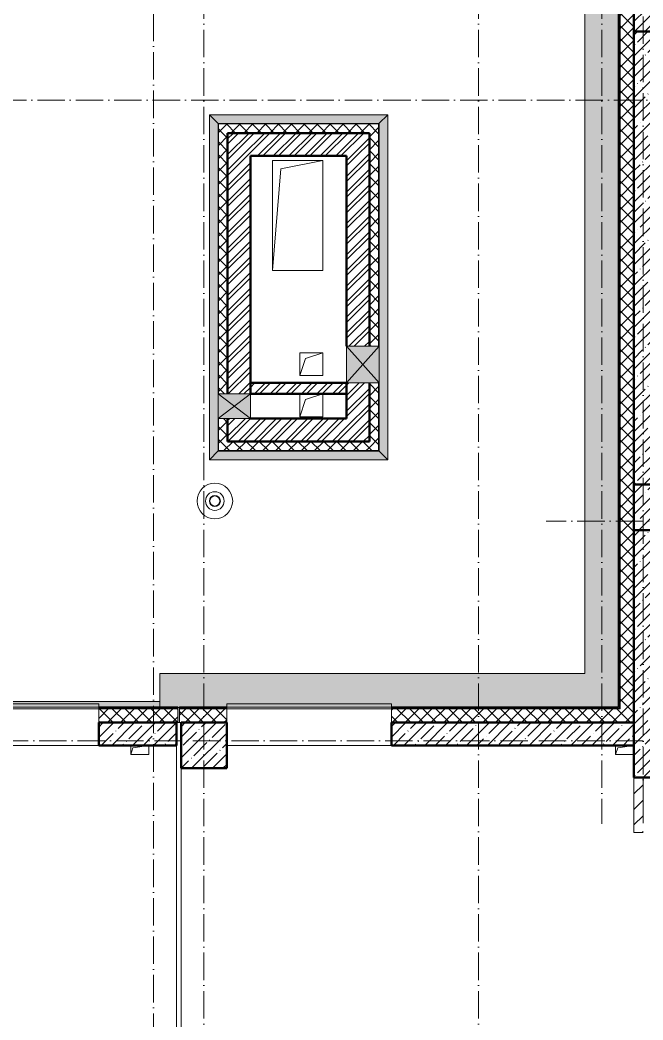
# Model space of a CAD drawing. Header units: millimetres. Extents: x -12989 to 629078, y -109036 to 555275.
# Drawn here: x 560058 to 566868, y 155315 to 166240 of the extents above; entities that cross this region are included whole.
import ezdxf

# ---------------------------------------------------------------- set-up
doc = ezdxf.new("R2010")
doc.units = ezdxf.units.MM
doc.linetypes.add('50_200_ШТРИХ_1Т_ш5_п1_п1_', pattern=[700, 500, -100, 0, -100])
for name, color, linetype, lineweight in [('A-DETL-GENF-OTLN', 7, 'Continuous', 9), ('A-FLOR-____-OTLN', 7, 'Continuous', 9), ('A-GENM-____-OTLN', 7, 'Continuous', 9), ('A-GLAZ-____-OTLN', 7, 'Continuous', 9), ('A-WALL-____-MCUT-1', 7, 'Continuous', 9), ('A-WALL-____-MCUT-2', 7, 'Continuous', 50), ('A-WALL-____-OTLN', 7, 'Continuous', 9), ('A-WALL-____-PATT-1', 7, 'Continuous', 9), ('A-WALL-FNSH-MCUT-1', 7, 'Continuous', 9), ('S-COLS-____-MCUT', 7, 'Continuous', 50), ('S-COLS-____-OTLN', 7, 'Continuous', 9), ('S-GRID-____-OTLN-1', 7, '50_200_ШТРИХ_1Т_ш5_п1_п1_', 9)]:
    doc.layers.add(name, color=color, linetype=linetype, lineweight=lineweight)
doc.layers.add('A-GLAZ-____-OTLN-1', color=7, linetype='Continuous', lineweight=9, true_color=0xc0c0c0)
pattern_1 = [(45, (516567.8, 90784.41), (-70.71068, 70.71068), []), (135, (516567.8, 90784.41), (-70.71068, -70.71068), [])]
pattern_2 = [(45, (516567.8, 90784.41), (-114.04925, 114.04925), []), (45, (516681.85, 90784.41), (-114.04925, 114.04925), [201.612, -40.322, 3.353, -36.97])]
pattern_3 = [(45, (516567.8, 90784.41), (-85.53659, 85.53659), []), (45, (516624.82, 90784.41), (-85.53659, 85.53659), [])]

# ---------------------------------------------------------------- blocks, each defined once
blk = doc.blocks.new('BSC_Колонна _Прямоугольная - 500х800-V75-АР1_План отверстий 2 этажа в осях 1-64_Ю-ЯЯ')
at = {"layer": 'S-COLS-____-OTLN'}
h = blk.add_hatch(dxfattribs=at)
h.set_pattern_fill('FP_87', color=256, style=0, pattern_type=2)
h.set_pattern_definition([(315, (-75581.04, 50600), (114.04925, 114.04925), []), (315, (-75581.04, 50485.95), (114.04925, 114.04925), [201.613, -40.323, 3.353, -36.97])])
h.paths.add_polyline_path([(-250, -400), (250, -400), (250, 400), (-250, 400)], flags=0)
at = {"layer": 'S-COLS-____-MCUT'}
for p, q in [((250, 400), (-250, 400)), ((-250, 400), (-250, -400)), ((250, -400), (250, 400)), ((-250, -400), (250, -400))]:
    blk.add_line(p, q, dxfattribs=at)
blk = doc.blocks.new('BSC_Колонна _Прямоугольная - 500х800-V76-АР1_План отверстий 2 этажа в осях 1-64_Ю-ЯЯ')
at = {"layer": 'S-COLS-____-OTLN'}
h = blk.add_hatch(dxfattribs=at)
h.set_pattern_fill('FP_88', color=256, style=0, pattern_type=2)
h.set_pattern_definition([(315, (-70131.04, 50600), (114.04925, 114.04925), []), (315, (-70131.04, 50485.95), (114.04925, 114.04925), [201.613, -40.323, 3.353, -36.97])])
h.paths.add_polyline_path([(-250, -400), (250, -400), (250, 400), (-250, 400)], flags=0)
at = {"layer": 'S-COLS-____-MCUT'}
for p, q in [((250, 400), (-250, 400)), ((-250, 400), (-250, -400)), ((250, -400), (250, 400)), ((-250, -400), (250, -400))]:
    blk.add_line(p, q, dxfattribs=at)
blk = doc.blocks.new('BSC_Колонна _Прямоугольная - 500х500-V149-АР1_План отверстий 2 этажа в осях 1-64_Ю-ЯЯ')
at = {"layer": 'S-COLS-____-OTLN'}
h = blk.add_hatch(dxfattribs=at)
h.set_pattern_fill('FP_163', color=256, style=0, pattern_type=2)
h.set_pattern_definition([(45, (-45500, -67531.04), (-114.04925, 114.04925), []), (45, (-45385.95, -67531.04), (-114.04925, 114.04925), [201.613, -40.323, 3.353, -36.97])])
h.paths.add_polyline_path([(-250, -250), (250, -250), (250, 250), (-250, 250), (-250, 187)], flags=0)
at = {"layer": 'S-COLS-____-MCUT'}
for p, q in [((250, 250), (-250, 250)), ((-250, 250), (-250, -250)), ((250, -250), (250, 250)), ((-250, -250), (250, -250))]:
    blk.add_line(p, q, dxfattribs=at)
blk = doc.blocks.new('Отлив_СКБ - Отлив витража_СФТК-31884011-АР1_План отверстий 2 этажа в осях 1-64_Ю-ЯЯ')
at = {"layer": 'A-GLAZ-____-OTLN-1'}
for points in [[(1800, 2), (1800, 37), (0, 37), (0, 2), (1715, 2)], [(1715, 0), (1800, 0), (1800, 2), (0, 2), (0, 0)]]:
    blk.add_hatch(color=256, dxfattribs=at).paths.add_polyline_path(points, flags=0)
at = {"layer": 'A-GLAZ-____-OTLN'}
for p, q in [((0, 3), (0, 37)), ((1800, 37), (0, 37)), ((0, 2), (1800, 2)), ((1800, 37), (1800, 3)), ((1800, 0), (0, 0))]:
    blk.add_line(p, q, dxfattribs=at)
blk = doc.blocks.new('Кровельный аэратор - 143_Кровельный аэратор-15605992-АР1_План отверстий 2 этажа в осях 1-64_Ю-ЯЯ')
at = {"layer": 'A-GENM-____-OTLN'}
for radius, start, end in [(195, 360, 180), (195, 180, 360), (102, 360, 180), (102, 180, 360), (60, 360, 180), (60, 180, 360), (55, 360, 180), (55, 180, 360)]:
    blk.add_arc((0, 0), radius, start, end, dxfattribs=at)
blk = doc.blocks.new('Отлив_СКБ1 - Отлив_ТШ 50-30087073-АР1_План отверстий 2 этажа в осях 1-64_Ю-ЯЯ')
at = {"layer": 'A-GLAZ-____-OTLN-1'}
for points in [[(4965, 0), (4965, -2), (4985, -2), (4985, 0)], [(4965, -2), (4965, -165), (4985, -165), (4985, -2)], [(4965, -165), (4965, -170), (4450, -170), (4450, -204), (2650, -204), (2650, -170), (170, -170), (535, -535), (5180, -535), (5180, -170), (4985, -170), (4985, -165)]]:
    blk.add_hatch(color=256, dxfattribs=at).paths.add_polyline_path(points, flags=0)
at = {"layer": 'A-GLAZ-____-OTLN'}
for p, q in [((4965, 0), (4985, 0)), ((4985, -2), (4965, -2)), ((4985, -165), (4965, -165)), ((4985, -165), (4965, -165)), ((5180, -170), (5180, -535)), ((535, -535), (5180, -535))]:
    blk.add_line(p, q, dxfattribs=at)
blk = doc.blocks.new('Отлив_СКБ1 - Отлив_ТШ 50-30087418-АР1_План отверстий 2 этажа в осях 1-64_Ю-ЯЯ')
at = {"layer": 'A-GLAZ-____-OTLN-1'}
h = blk.add_hatch(color=256, dxfattribs=at)
h.paths.add_polyline_path([(17305, -170), (33, -170), (33, -535), (16940, -535), (17192, -283)], flags=0)
h.paths.add_polyline_path([(11, -283), (11, -170), (0, -170), (0, -535), (11, -535)], flags=0)
at = {"layer": 'A-GLAZ-____-OTLN'}
blk.add_line((33, -535), (16940, -535), dxfattribs=at)
blk = doc.blocks.new('AR_Отверстие прямоугольное _в плите_ - AR_Отверстие прямоугольное _в плите_-V171-АР1_План отверстий 2 этажа в осях 1-64_Ю-ЯЯ')
at = {"layer": 'A-GENM-____-OTLN'}
for p, q in [((-100, 50), (-100, -50)), ((-100, -50), (-75, 25)), ((-75, 25), (100, 50)), ((100, -50), (100, 50)), ((-100, -50), (100, -50))]:
    blk.add_line(p, q, dxfattribs=at)
blk = doc.blocks.new('AR_Отверстие прямоугольное _в плите_ - AR_Отверстие прямоугольное _в плите_-30510712-АР1_План отверстий 2 этажа в осях 1-64_Ю-ЯЯ')
at = {"layer": 'A-GENM-____-OTLN'}
for p, q in [((-100, 50), (-100, -50)), ((-100, -50), (-75, 25)), ((-75, 25), (100, 50)), ((-100, -50), (100, -50))]:
    blk.add_line(p, q, dxfattribs=at)
blk = doc.blocks.new('AR_Отверстие прямоугольное _в плите_ - AR_Отверстие прямоугольное _в плите_-V184-АР1_План отверстий 2 этажа в осях 1-64_Ю-ЯЯ')
at = {"layer": 'A-GENM-____-OTLN'}
for p, q in [((-125, 125), (-125, -125)), ((-63, 63), (125, 125)), ((125, -125), (125, 125)), ((-125, -125), (-63, 63)), ((-125, -125), (125, -125))]:
    blk.add_line(p, q, dxfattribs=at)
blk = doc.blocks.new('AR_Отверстие прямоугольное _в плите_ - AR_Отверстие прямоугольное _в плите_-V186-АР1_План отверстий 2 этажа в осях 1-64_Ю-ЯЯ')
at = {"layer": 'A-GENM-____-OTLN'}
for p, q in [((125, 125), (-125, 125)), ((-125, 125), (-125, -125)), ((-63, 63), (125, 125)), ((125, -125), (125, 125)), ((-125, -125), (-63, 63)), ((-125, -125), (125, -125))]:
    blk.add_line(p, q, dxfattribs=at)
blk = doc.blocks.new('AR_Отверстие прямоугольное _в плите_ - AR_Отверстие прямоугольное _в плите_-30602876-АР1_План отверстий 2 этажа в осях 1-64_Ю-ЯЯ')
at = {"layer": 'A-GENM-____-OTLN'}
for p, q in [((275, 600), (-275, 600)), ((-275, 600), (-275, -600)), ((-183, 508), (275, 600)), ((275, -600), (275, 600)), ((-275, -600), (-183, 508)), ((-275, -600), (275, -600))]:
    blk.add_line(p, q, dxfattribs=at)
blk = doc.blocks.new('AR_Отверстие прямоугольное _в стене__БезПР - AR_Отверстие прямоугольное _в стене__БезПР-31944103-АР1_План отверстий 2 этажа в осях 1-64_Ю-ЯЯ')
at = {"layer": 'A-GLAZ-____-OTLN'}
blk.add_hatch(color=256, dxfattribs=at).paths.add_polyline_path([(-135, 230), (-135, -125), (135, -125), (135, 230)], flags=0)
at = {"layer": 'A-DETL-GENF-OTLN'}
for p, q in [((-135, -125), (-135, 230)), ((-135, 230), (135, 230)), ((135, 230), (-135, -125)), ((-135, 230), (135, -125)), ((135, 230), (-135, 230)), ((-135, 230), (-135, -125)), ((135, 230), (135, -125)), ((135, -125), (135, 230)), ((135, -125), (-135, -125)), ((-135, -125), (135, -125))]:
    blk.add_line(p, q, dxfattribs=at)
blk = doc.blocks.new('AR_Отверстие прямоугольное _в стене_ - AR_Отверстие прямоугольное _в стене__ОВ-32491768-АР1_План отверстий 2 этажа в осях 1-64_Ю-ЯЯ')
at = {"layer": 'A-GLAZ-____-OTLN'}
blk.add_hatch(color=256, dxfattribs=at).paths.add_polyline_path([(200, 230), (-200, 230), (-200, -125), (200, -125)], flags=0)
at = {"layer": 'A-DETL-GENF-OTLN'}
for p, q in [((-200, -125), (-200, 230)), ((-200, 230), (200, 230)), ((200, 230), (-200, -125)), ((-200, 230), (200, -125)), ((200, 230), (-200, 230)), ((-200, 230), (-200, -125)), ((200, 230), (200, -125)), ((200, -125), (200, 230)), ((200, -125), (-200, -125)), ((-200, -125), (200, -125))]:
    blk.add_line(p, q, dxfattribs=at)
blk = doc.blocks.new('Отлив_СКБ1 - Отлив_Шахты-32492919-АР1_План отверстий 2 этажа в осях 1-64_Ю-ЯЯ')
at = {"layer": 'A-GLAZ-____-OTLN-1'}
blk.add_hatch(color=256, dxfattribs=at).paths.add_polyline_path([(1653, 103), (1749, 199), (-199, 199), (-103, 103), (-103, 105), (1653, 105)], flags=0)
at = {"layer": 'A-GLAZ-____-OTLN'}
for p, q in [((-103, 103), (-199, 199)), ((1749, 199), (-199, 199)), ((1749, 199), (1653, 103))]:
    blk.add_line(p, q, dxfattribs=at)
blk = doc.blocks.new('Отлив_СКБ1 - Отлив_Шахты-32489101-АР1_План отверстий 2 этажа в осях 1-64_Ю-ЯЯ')
at = {"layer": 'A-GLAZ-____-OTLN-1'}
blk.add_hatch(color=256, dxfattribs=at).paths.add_polyline_path([(3569, 199), (-199, 199), (-103, 103), (-103, 105), (3473, 105), (3473, 103), (3475, 105)], flags=0)
at = {"layer": 'A-GLAZ-____-OTLN'}
for p, q in [((-103, 103), (-199, 199)), ((3569, 199), (-199, 199)), ((3569, 199), (3473, 103))]:
    blk.add_line(p, q, dxfattribs=at)
blk = doc.blocks.new('Отлив_СКБ1 - Отлив_Фасады на кровле-32719942-АР1_План отверстий 2 этажа в осях 1-64_Ю-ЯЯ')
at = {"layer": 'A-GLAZ-____-OTLN-1'}
blk.add_hatch(color=256, dxfattribs=at).paths.add_polyline_path([(18850, 170), (18850, 204), (20650, 204), (20650, 170), (21320, 170), (21320, 228), (228, 228), (170, 170), (2850, 170), (2850, 204), (4650, 204), (4650, 170), (6050, 170), (6050, 204), (7850, 204), (7850, 170), (9250, 170), (9250, 204), (11050, 204), (11050, 170), (12450, 170), (12450, 204), (14250, 204), (14250, 170), (15650, 170), (15650, 204), (17450, 204), (17450, 170), (18705, 170)], flags=0)
at = {"layer": 'A-GLAZ-____-OTLN'}
blk.add_line((21320, 228), (228, 228), dxfattribs=at)
blk = doc.blocks.new('3эт')
at = {"layer": 'S-GRID-____-OTLN-1', "color": 251, "ltscale": 0.6, "true_color": 0x636466}
for p, q in [((329270.7, 4029.4), (329270.7, -33971.9)), ((332270.7, 4029.4), (332270.7, -33971.9)), ((333620.7, 4029.4), (333620.7, -20188)), ((328720.7, 3785.7), (328720.7, -33833.1)), ((334070.7, 3756), (334070.7, -20188)), ((318208.2, -12282.4), (387845.1, -12282.4)), ((387845.1, -16882.4), (333012.7, -16882.4)), ((387845.1, -19282.4), (279101.9, -19282.4))]:
    blk.add_line(p, q, dxfattribs=at)

msp = doc.modelspace()

# ---------------------------------------------------------------- hatches: boundary and pattern name
at = {"layer": 'A-WALL-____-PATT-1'}
h = msp.add_hatch(dxfattribs=at)
h.set_pattern_fill('FP_1', color=256, style=0, pattern_type=2)
h.set_pattern_definition(pattern_1)
h.paths.add_polyline_path([(566617.7976, 158565.4504), (566767.7976, 158565.4504), (566767.7976, 176695.4504), (566617.7976, 176695.4504), (566617.7976, 158715.4504)], flags=0)
h = msp.add_hatch(dxfattribs=at)
h.set_pattern_fill('FP_13', color=256, style=0, pattern_type=2)
h.set_pattern_definition(pattern_2)
h.paths.add_polyline_path([(567017.7976, 161165.4504), (567017.7976, 166115.4504), (566767.7976, 166115.4504), (566767.7976, 161165.4504)], flags=0)
h = msp.add_hatch(dxfattribs=at)
h.set_pattern_fill('FP_1', color=256, style=0, pattern_type=2)
h.set_pattern_definition(pattern_1)
h.paths.add_polyline_path([(563877.7976, 165005.4504), (563977.7976, 165005.4504), (563977.7976, 165105.4504), (562227.7976, 165105.4504), (562227.7976, 165005.4504), (563391.3842, 165005.4504)], flags=0)
h = msp.add_hatch(dxfattribs=at)
h.set_pattern_fill('FP_1', color=256, style=0, pattern_type=2)
h.set_pattern_definition(pattern_1)
h.paths.add_polyline_path([(562327.7976, 161635.4504), (562327.7976, 161885.4504), (562227.7976, 161885.4504), (562227.7976, 161635.4504)], flags=0)
h.paths.add_polyline_path([(562227.7976, 162155.4504), (562327.7976, 162155.4504), (562327.7976, 165005.4504), (562227.7976, 165005.4504), (562227.7976, 162538.7114)], flags=0)
h = msp.add_hatch(dxfattribs=at)
h.set_pattern_fill('FP_3', color=256, style=0, pattern_type=2)
h.set_pattern_definition(pattern_3)
h.paths.add_polyline_path([(562507.6339, 164755.4504), (563877.7976, 164755.4504), (563877.7976, 165005.4504), (562327.7976, 165005.4504), (562327.7976, 164755.4504)], flags=0)
h = msp.add_hatch(dxfattribs=at)
h.set_pattern_fill('FP_1', color=256, style=0, pattern_type=2)
h.set_pattern_definition(pattern_1)
h.paths.add_polyline_path([(563877.7976, 161535.4504), (563977.7976, 161535.4504), (563977.7976, 162275.4504), (563877.7976, 162275.4504), (563877.7976, 161635.4504)], flags=0)
h.paths.add_polyline_path([(563977.7976, 162675.4504), (563977.7976, 165005.4504), (563877.7976, 165005.4504), (563877.7976, 162675.4504), (563942.3939, 162675.4504)], flags=0)
h = msp.add_hatch(dxfattribs=at)
h.set_pattern_fill('FP_3', color=256, style=0, pattern_type=2)
h.set_pattern_definition(pattern_3)
h.paths.add_polyline_path([(562507.6339, 162155.4504), (562577.7976, 162155.4504), (562577.7976, 164755.4504), (562327.7976, 164755.4504), (562327.7976, 162155.4504)], flags=0)
h = msp.add_hatch(dxfattribs=at)
h.set_pattern_fill('FP_3', color=256, style=0, pattern_type=2)
h.set_pattern_definition(pattern_3)
h.paths.add_polyline_path([(563833.2594, 161635.4504), (563877.7976, 161635.4504), (563877.7976, 162275.4504), (563627.7976, 162275.4504), (563627.7976, 161635.4504)], flags=0)
h.paths.add_polyline_path([(563627.7976, 162675.4504), (563877.7976, 162675.4504), (563877.7976, 164755.4504), (563627.7976, 164755.4504), (563627.7976, 164153.1238)], flags=0)
h = msp.add_hatch(dxfattribs=at)
h.set_pattern_fill('FP_3', color=256, style=0, pattern_type=2)
h.set_pattern_definition(pattern_3)
h.paths.add_polyline_path([(563627.7976, 162155.4504), (563627.7976, 162275.4504), (562577.7976, 162275.4504), (562577.7976, 162155.4504), (563391.3842, 162155.4504)], flags=0)
h = msp.add_hatch(dxfattribs=at)
h.set_pattern_fill('FP_3', color=256, style=0, pattern_type=2)
h.set_pattern_definition(pattern_3)
h.paths.add_polyline_path([(562507.6339, 161635.4504), (563627.7976, 161635.4504), (563627.7976, 161885.4504), (562327.7976, 161885.4504), (562327.7976, 161635.4504)], flags=0)
h = msp.add_hatch(dxfattribs=at)
h.set_pattern_fill('FP_1', color=256, style=0, pattern_type=2)
h.set_pattern_definition(pattern_1)
h.paths.add_polyline_path([(563391.3842, 161535.4504), (563877.7976, 161535.4504), (563877.7976, 161635.4504), (562227.7976, 161635.4504), (562227.7976, 161535.4504), (562507.6339, 161535.4504)], flags=0)
h = msp.add_hatch(dxfattribs=at)
h.set_pattern_fill('FP_13', color=256, style=0, pattern_type=2)
h.set_pattern_definition(pattern_2)
h.paths.add_polyline_path([(567017.7976, 157965.4504), (567017.7976, 160665.4504), (566767.7976, 160665.4504), (566767.7976, 157965.4504), (566926.3855, 157965.4504)], flags=0)
h = msp.add_hatch(dxfattribs=at)
h.set_pattern_fill('FP_1', color=256, style=0, pattern_type=2)
h.set_pattern_definition(pattern_1)
h.paths.add_polyline_path([(561767.7976, 158565.4504), (561782.7976, 158565.4504), (561782.7976, 158715.4504), (560917.7976, 158715.4504), (560917.7976, 158565.4504), (561623.8835, 158565.4504)], flags=0)
h.paths.add_polyline_path([(558088.8822, 158565.4504), (559117.7976, 158565.4504), (559117.7976, 158715.4504), (557717.7976, 158715.4504), (557717.7976, 158571.4504), (557792.7976, 158571.4504), (557792.7976, 158565.4504)], flags=0)
h.paths.add_polyline_path([(555817.7976, 158565.4504), (555842.7976, 158565.4504), (555842.7976, 158571.4504), (555917.7976, 158571.4504), (555917.7976, 158715.4504), (554517.7976, 158715.4504), (554517.7976, 158571.4504), (554592.7976, 158571.4504), (554592.7976, 158565.4504), (555437.6312, 158565.4504)], flags=0)
h.paths.add_polyline_path([(551902.6299, 158565.4504), (552642.7976, 158565.4504), (552642.7976, 158571.4504), (552717.7976, 158571.4504), (552717.7976, 158715.4504), (551317.7976, 158715.4504), (551317.7976, 158571.4504), (551392.7976, 158571.4504), (551392.7976, 158565.4504)], flags=0)
h.paths.add_polyline_path([(549442.7976, 158565.4504), (549442.7976, 158571.4504), (549517.7976, 158571.4504), (549517.7976, 158715.4504), (548117.7976, 158715.4504), (548117.7976, 158571.4504), (548192.7976, 158571.4504), (548192.7976, 158565.4504), (549251.3789, 158565.4504)], flags=0)
h.paths.add_polyline_path([(546242.7976, 158565.4504), (546242.7976, 158571.4504), (546317.7976, 158571.4504), (546317.7976, 158715.4504), (544917.7976, 158715.4504), (544917.7976, 158571.4504), (544992.7976, 158571.4504), (544992.7976, 158565.4504), (545817.7976, 158565.4504)], flags=0)
h.paths.add_polyline_path([(543042.7976, 158565.4504), (543042.7976, 158571.4504), (543117.7976, 158571.4504), (543117.7976, 158715.4504), (540267.7976, 158715.4504), (540267.7976, 158565.4504), (541297.6259, 158565.4504)], flags=0)
h = msp.add_hatch(dxfattribs=at)
h.set_pattern_fill('FP_1', color=256, style=0, pattern_type=2)
h.set_pattern_definition(pattern_1)
h.paths.add_polyline_path([(566042.6352, 158565.4504), (566617.7976, 158565.4504), (566617.7976, 158715.4504), (564117.7976, 158715.4504), (564117.7976, 158565.4504)], flags=0)
h.paths.add_polyline_path([(562065.7587, 158565.4504), (562317.7976, 158565.4504), (562317.7976, 158715.4504), (561802.7976, 158715.4504), (561802.7976, 158565.4504), (561844.8211, 158565.4504)], flags=0)
h = msp.add_hatch(dxfattribs=at)
h.set_pattern_fill('FP_13', color=256, style=0, pattern_type=2)
h.set_pattern_definition(pattern_2)
h.paths.add_polyline_path([(561623.8835, 158315.4504), (561767.7976, 158315.4504), (561767.7976, 158565.4504), (560917.7976, 158565.4504), (560917.7976, 158315.4504)], flags=0)
h = msp.add_hatch(dxfattribs=at)
h.set_pattern_fill('FP_13', color=256, style=0, pattern_type=2)
h.set_pattern_definition(pattern_2)
h.paths.add_polyline_path([(566767.7976, 158315.4504), (566767.7976, 158565.4504), (564117.7976, 158565.4504), (564117.7976, 158315.4504), (566042.6352, 158315.4504)], flags=0)
h = msp.add_hatch(dxfattribs=at)
h.set_pattern_fill('FP_4', color=256, style=0, pattern_type=2)
h.set_pattern_definition([(45, (516567.8, 90784.41), (-84.85281, 84.85281), [])])
h.paths.add_polyline_path([(566867.7976, 157365.4504), (566867.7976, 157965.4504), (566767.7976, 157965.4504), (566767.7976, 157365.4504)], flags=0)

# ---------------------------------------------------------------- linework, layer by layer
at = {"layer": 'A-FLOR-____-OTLN'}
for p, q in [((562817.7976, 164705.4504), (563367.7976, 164705.4504)), ((562817.7976, 163505.4504), (562817.7976, 164705.4504)), ((563367.7976, 164705.4504), (563367.7976, 163505.4504)), ((563367.7976, 163505.4504), (562817.7976, 163505.4504)), ((563117.7976, 162605.4504), (563367.7976, 162605.4504)), ((563117.7976, 162355.4504), (563117.7976, 162605.4504)), ((563367.7976, 162605.4504), (563367.7976, 162355.4504)), ((563367.7976, 162355.4504), (563117.7976, 162355.4504)), ((563117.7976, 161905.4504), (563117.7976, 162155.4504)), ((563367.7976, 162155.4504), (563367.7976, 161905.4504)), ((563367.7976, 161905.4504), (563117.7976, 161905.4504)), ((561767.7976, 153965.4504), (561767.7976, 158315.4504)), ((561817.7976, 158065.4504), (561817.7976, 153965.4504))]:
    msp.add_line(p, q, dxfattribs=at)
at = {"layer": 'A-WALL-____-MCUT-1'}
for p, q in [((566605.7976, 176715.4504), (566605.7976, 158727.4504)), ((566611.7976, 176715.4504), (566611.7976, 158721.4504)), ((562224.7976, 165110.4504), (562222.7976, 165110.4504)), ((562222.7976, 165110.4504), (562222.7976, 165108.4504)), ((563982.7976, 165108.4504), (562222.7976, 165108.4504)), ((562224.7976, 165105.4504), (562222.7976, 165105.4504)), ((562224.7976, 165110.4504), (562224.7976, 162155.4504)), ((563977.7976, 165105.4504), (562227.7976, 165105.4504)), ((562227.7976, 165105.4504), (562227.7976, 162155.4504)), ((563977.7976, 162675.4504), (563977.7976, 165105.4504)), ((563982.7976, 165110.4504), (563980.7976, 165110.4504)), ((563980.7976, 162675.4504), (563980.7976, 165110.4504)), ((563982.7976, 165105.4504), (563980.7976, 165105.4504)), ((563982.7976, 165108.4504), (563982.7976, 165110.4504)), ((563977.7976, 161535.4504), (563977.7976, 162275.4504)), ((563980.7976, 161530.4504), (563980.7976, 162275.4504)), ((562224.7976, 161885.4504), (562224.7976, 161530.4504)), ((562227.7976, 161885.4504), (562227.7976, 161535.4504)), ((562222.7976, 161535.4504), (562224.7976, 161535.4504)), ((562222.7976, 161532.4504), (563982.7976, 161532.4504)), ((562222.7976, 161532.4504), (562222.7976, 161530.4504)), ((562222.7976, 161530.4504), (562224.7976, 161530.4504)), ((562227.7976, 161535.4504), (563977.7976, 161535.4504)), ((563977.7976, 161532.4504), (563977.7976, 161530.4504)), ((563980.7976, 161530.4504), (563982.7976, 161530.4504)), ((563982.7976, 161530.4504), (563982.7976, 161532.4504)), ((561782.7976, 158727.4504), (560917.7976, 158727.4504)), ((561782.7976, 158721.4504), (560917.7976, 158721.4504)), ((560917.7976, 158715.4504), (560917.7976, 158565.4504)), ((561782.7976, 158565.4504), (561782.7976, 158715.4504)), ((562317.7976, 158727.4504), (561802.7976, 158727.4504)), ((562317.7976, 158721.4504), (561802.7976, 158721.4504)), ((561802.7976, 158715.4504), (561802.7976, 158565.4504)), ((562317.7976, 158565.4504), (562317.7976, 158715.4504)), ((566605.7976, 158727.4504), (564117.7976, 158727.4504)), ((566611.7976, 158721.4504), (564117.7976, 158721.4504)), ((564117.7976, 158715.4504), (564117.7976, 158565.4504)), ((561767.7976, 158565.4504), (561782.7976, 158565.4504)), ((561802.7976, 158565.4504), (561817.7976, 158565.4504))]:
    msp.add_line(p, q, dxfattribs=at)
at = {"layer": 'A-WALL-____-MCUT-2'}
for p, q in [((566767.7976, 166115.4504), (566767.7976, 161165.4504)), ((563877.7976, 165005.4504), (562327.7976, 165005.4504)), ((562327.7976, 162155.4504), (562327.7976, 165005.4504)), ((563877.7976, 165005.4504), (563877.7976, 162675.4504)), ((562577.7976, 164755.4504), (563627.7976, 164755.4504)), ((562577.7976, 164755.4504), (562577.7976, 162155.4504)), ((563627.7976, 164755.4504), (563627.7976, 162675.4504)), ((563627.7976, 162275.4504), (562577.7976, 162275.4504)), ((563627.7976, 161885.4504), (563627.7976, 162275.4504)), ((563877.7976, 161635.4504), (563877.7976, 162275.4504)), ((562577.7976, 162155.4504), (563627.7976, 162155.4504)), ((562327.7976, 161885.4504), (562327.7976, 161635.4504)), ((563627.7976, 161885.4504), (562577.7976, 161885.4504)), ((562327.7976, 161635.4504), (563877.7976, 161635.4504)), ((566767.7976, 160665.4504), (566767.7976, 157965.4504)), ((560917.7976, 158565.4504), (561767.7976, 158565.4504)), ((560917.7976, 158565.4504), (560917.7976, 158315.4504)), ((561767.7976, 158315.4504), (561767.7976, 158565.4504)), ((564117.7976, 158565.4504), (566767.7976, 158565.4504)), ((564117.7976, 158565.4504), (564117.7976, 158315.4504)), ((560917.7976, 158315.4504), (561767.7976, 158315.4504)), ((564117.7976, 158315.4504), (566767.7976, 158315.4504)), ((566767.7976, 157965.4504), (569717.7976, 157965.4504))]:
    msp.add_line(p, q, dxfattribs=at)
at = {"layer": 'A-WALL-____-OTLN'}
for p, q in [((559117.7976, 158715.4504), (560917.7976, 158715.4504)), ((562317.7976, 158715.4504), (564117.7976, 158715.4504)), ((560917.7976, 158315.4504), (559117.7976, 158315.4504)), ((564117.7976, 158315.4504), (562317.7976, 158315.4504))]:
    msp.add_line(p, q, dxfattribs=at)
at = {"layer": 'A-WALL-FNSH-MCUT-1'}
for p, q in [((566617.7976, 158715.4504), (566617.7976, 176715.4504)), ((566597.7976, 176078.4504), (566597.7976, 158735.4504)), ((562222.7976, 165108.4504), (562222.7976, 162155.4504)), ((563980.7976, 165110.4504), (562224.7976, 165110.4504)), ((563982.7976, 162675.4504), (563982.7976, 165108.4504)), ((563982.7976, 161532.4504), (563982.7976, 162275.4504)), ((562222.7976, 161885.4504), (562222.7976, 161532.4504)), ((562224.7976, 161530.4504), (563980.7976, 161530.4504)), ((561782.7976, 158735.4504), (560917.7976, 158735.4504)), ((560917.7976, 158735.4504), (560917.7976, 158715.4504)), ((560917.7976, 158715.4504), (561782.7976, 158715.4504)), ((561782.7976, 158715.4504), (561782.7976, 158735.4504)), ((562317.7976, 158735.4504), (561802.7976, 158735.4504)), ((561802.7976, 158735.4504), (561802.7976, 158715.4504)), ((561802.7976, 158715.4504), (562317.7976, 158715.4504)), ((562317.7976, 158715.4504), (562317.7976, 158735.4504)), ((566597.7976, 158735.4504), (564117.7976, 158735.4504)), ((564117.7976, 158735.4504), (564117.7976, 158715.4504)), ((564117.7976, 158715.4504), (566617.7976, 158715.4504)), ((566767.7976, 157965.4504), (566767.7976, 157365.4504)), ((566867.7976, 157465.4504), (566867.7976, 157965.4504)), ((566767.7976, 157365.4504), (566867.7976, 157365.4504))]:
    msp.add_line(p, q, dxfattribs=at)

# ---------------------------------------------------------------- block references
msp.add_blockref('3эт', (232797.0902, 177647.8646))
at = {"layer": 'A-GENM-____-OTLN'}
for name, p in [('AR_Отверстие прямоугольное _в плите_ - AR_Отверстие прямоугольное _в плите_-30602876-АР1_План отверстий 2 этажа в осях 1-64_Ю-ЯЯ', (563092.7976, 164105.4504)), ('AR_Отверстие прямоугольное _в плите_ - AR_Отверстие прямоугольное _в плите_-V186-АР1_План отверстий 2 этажа в осях 1-64_Ю-ЯЯ', (563242.7976, 162480.4504)), ('AR_Отверстие прямоугольное _в плите_ - AR_Отверстие прямоугольное _в плите_-V184-АР1_План отверстий 2 этажа в осях 1-64_Ю-ЯЯ', (563242.7976, 162030.4504)), ('Кровельный аэратор - 143_Кровельный аэратор-15605992-АР1_План отверстий 2 этажа в осях 1-64_Ю-ЯЯ', (562187.7976, 160985.4504)), ('AR_Отверстие прямоугольное _в плите_ - AR_Отверстие прямоугольное _в плите_-V171-АР1_План отверстий 2 этажа в осях 1-64_Ю-ЯЯ', (561367.7976, 158265.4504)), ('AR_Отверстие прямоугольное _в плите_ - AR_Отверстие прямоугольное _в плите_-30510712-АР1_План отверстий 2 этажа в осях 1-64_Ю-ЯЯ', (566667.7976, 158265.4504))]:
    msp.add_blockref(name, p, dxfattribs=at)
at = {"layer": 'A-GLAZ-____-OTLN'}
for name, p, rotation in [('Отлив_СКБ1 - Отлив_ТШ 50-30087418-АР1_План отверстий 2 этажа в осях 1-64_Ю-ЯЯ', (566767.7976, 176040.4504), 269.999999999998), ('Отлив_СКБ1 - Отлив_Шахты-32489101-АР1_План отверстий 2 этажа в осях 1-64_Ю-ЯЯ', (562327.7976, 161635.4504), 89.99999999999986), ('Отлив_СКБ1 - Отлив_Шахты-32489101-АР1_План отверстий 2 этажа в осях 1-64_Ю-ЯЯ', (563877.7976, 165005.4504), 269.9999999999998), ('AR_Отверстие прямоугольное _в стене_ - AR_Отверстие прямоугольное _в стене__ОВ-32491768-АР1_План отверстий 2 этажа в осях 1-64_Ю-ЯЯ', (563752.7976, 162475.4504), 270), ('AR_Отверстие прямоугольное _в стене__БезПР - AR_Отверстие прямоугольное _в стене__БезПР-31944103-АР1_План отверстий 2 этажа в осях 1-64_Ю-ЯЯ', (562452.7976, 162020.4504), 90), ('Отлив_СКБ1 - Отлив_Шахты-32492919-АР1_План отверстий 2 этажа в осях 1-64_Ю-ЯЯ', (563877.7976, 161635.4504), 180), ('Отлив_СКБ1 - Отлив_ТШ 50-30087073-АР1_План отверстий 2 этажа в осях 1-64_Ю-ЯЯ', (566767.7976, 158565.4504), 180)]:
    msp.add_blockref(name, p, dxfattribs=dict(at, rotation=rotation))
for name, p in [('Отлив_СКБ1 - Отлив_Шахты-32492919-АР1_План отверстий 2 этажа в осях 1-64_Ю-ЯЯ', (562327.7976, 165005.4504)), ('Отлив_СКБ1 - Отлив_Фасады на кровле-32719942-АР1_План отверстий 2 этажа в осях 1-64_Ю-ЯЯ', (540267.7976, 158565.4504)), ('Отлив_СКБ - Отлив витража_СФТК-31884011-АР1_План отверстий 2 этажа в осях 1-64_Ю-ЯЯ', (559117.7976, 158732.4504)), ('Отлив_СКБ - Отлив витража_СФТК-31884011-АР1_План отверстий 2 этажа в осях 1-64_Ю-ЯЯ', (562317.7976, 158732.4504))]:
    msp.add_blockref(name, p, dxfattribs=at)
at = {"layer": 'S-COLS-____-OTLN', "rotation": 89.9999999999999}
for name, p in [('BSC_Колонна _Прямоугольная - 500х800-V75-АР1_План отверстий 2 этажа в осях 1-64_Ю-ЯЯ', (567167.7976, 166365.4504)), ('BSC_Колонна _Прямоугольная - 500х800-V76-АР1_План отверстий 2 этажа в осях 1-64_Ю-ЯЯ', (567167.7976, 160915.4504))]:
    msp.add_blockref(name, p, dxfattribs=at)
at = {"layer": 'S-COLS-____-OTLN'}
msp.add_blockref('BSC_Колонна _Прямоугольная - 500х500-V149-АР1_План отверстий 2 этажа в осях 1-64_Ю-ЯЯ', (562067.7976, 158315.4504), dxfattribs=at)

doc.saveas('drawing.dxf')
